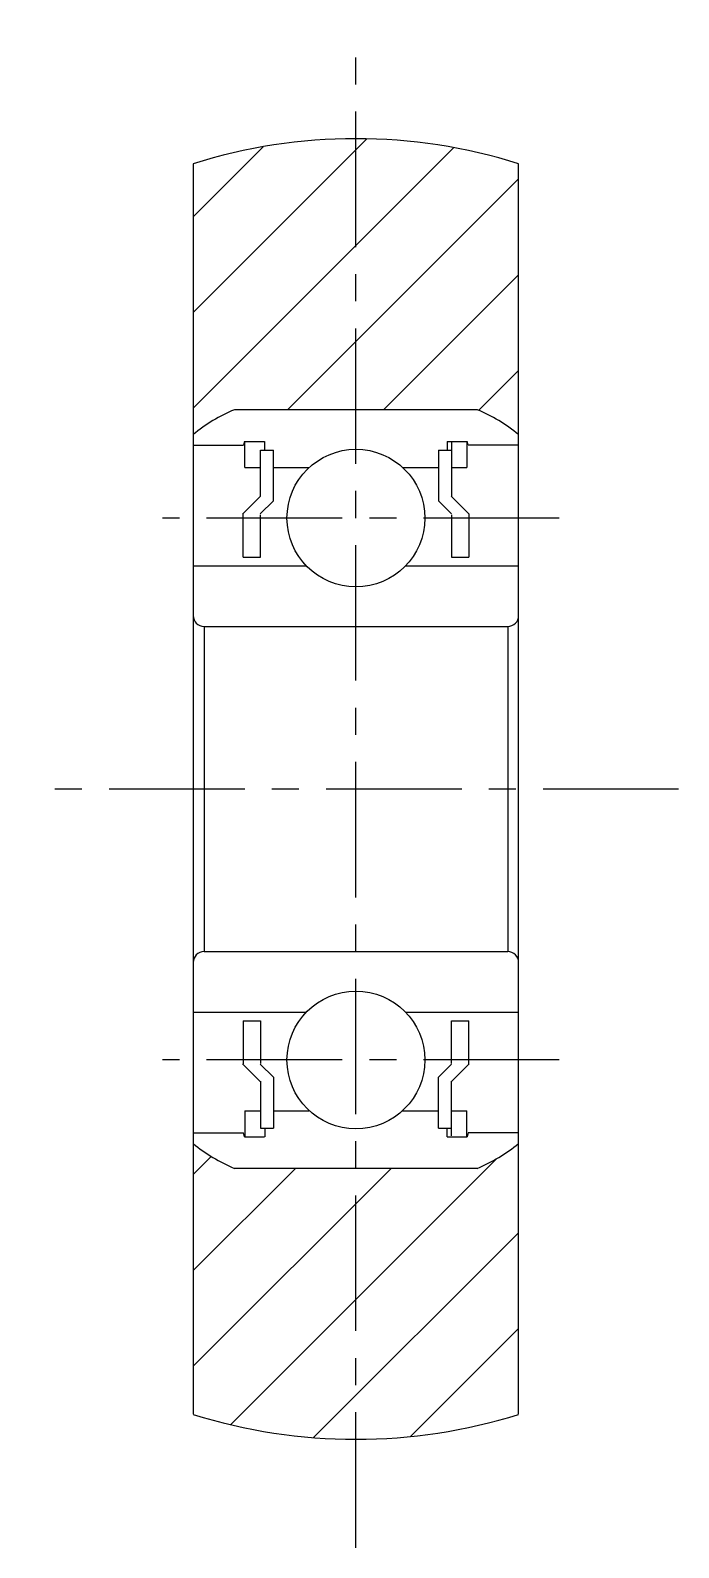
# Model space of a CAD drawing. Extents: x 2.6 to 39.2, y 2.5 to 33.4.
# Drawn here: x 33.18 to 39.16, y 19.42 to 33.42 of the extents above; entities outside this region: 2.
import ezdxf

# ---------------------------------------------------------------- set-up
doc = ezdxf.new("R2010")
doc.units = 0
doc.linetypes.add('CENTER', pattern=[2, 1.25, -0.25, 0.25, -0.25])
doc.layers.get('0').update_dxf_attribs({"linetype": 'CONTINUOUS'})
doc.layers.add('CENTER', color=1, linetype='CENTER')

# ---------------------------------------------------------------- blocks, each defined once
blk = doc.blocks.new('*X2')
at = {"color": 0, "linetype": 'CONTINUOUS'}
for p, q in [((34.683, 10.818), (36.285, 12.42)), ((34.683, 11.702), (35.329, 12.348)), ((34.683, 9.934), (37.087, 12.339)), ((35.554, 9.921), (37.683, 12.05)), ((36.438, 9.921), (37.683, 11.166)), ((37.316, 9.916), (37.683, 10.282))]:
    blk.add_line(p, q, dxfattribs=at)
blk = doc.blocks.new('*X3')
at = {"color": 0, "linetype": 'CONTINUOUS'}
for p, q in [((34.683, 2.863), (34.85, 3.031)), ((35.028, 0.556), (37.483, 3.011)), ((34.683, 1.095), (36.509, 2.921)), ((34.683, 1.979), (35.625, 2.921)), ((35.792, 0.437), (37.683, 2.327)), ((36.686, 0.447), (37.683, 1.443))]:
    blk.add_line(p, q, dxfattribs=at)

msp = doc.modelspace()

# ---------------------------------------------------------------- linework, layer by layer
at = {"color": 7, "linetype": 'CONTINUOUS'}
for p, q in [((34.683, 32.191), (34.683, 20.652)), ((37.683, 20.652), (37.683, 32.191)), ((37.303, 29.921), (35.063, 29.921)), ((34.683, 29.593), (35.146, 29.593)), ((35.156, 29.629), (35.146, 29.593)), ((35.156, 29.629), (35.342, 29.629)), ((35.159, 29.389), (35.159, 29.625)), ((35.303, 29.119), (35.303, 29.549)), ((35.303, 29.549), (35.423, 29.549)), ((35.343, 29.549), (35.343, 29.629)), ((35.343, 29.549), (35.343, 29.629)), ((35.343, 29.549), (35.423, 29.549)), ((35.423, 29.081), (35.423, 29.549)), ((35.423, 29.389), (35.423, 29.549)), ((36.943, 29.549), (36.943, 29.081)), ((36.943, 29.549), (37.063, 29.549)), ((37.023, 29.629), (37.209, 29.629)), ((37.023, 29.629), (37.023, 29.549)), ((37.063, 29.62), (37.063, 29.119)), ((37.207, 29.625), (37.207, 29.389)), ((37.219, 29.593), (37.209, 29.629)), ((37.683, 29.593), (37.219, 29.593)), ((35.159, 29.389), (35.305, 29.389)), ((35.423, 29.389), (35.753, 29.389)), ((36.612, 29.389), (36.943, 29.389)), ((37.061, 29.389), (37.207, 29.389)), ((35.138, 28.957), (35.305, 29.123)), ((37.061, 29.123), (37.227, 28.957)), ((35.302, 28.96), (35.423, 29.081)), ((36.943, 29.081), (37.064, 28.96)), ((35.143, 28.561), (35.143, 28.956)), ((35.303, 28.561), (35.303, 28.952)), ((37.063, 28.952), (37.063, 28.561)), ((37.223, 28.956), (37.223, 28.561)), ((35.143, 28.561), (35.303, 28.561)), ((37.063, 28.561), (37.223, 28.561)), ((34.683, 28.481), (35.725, 28.481)), ((36.64, 28.481), (37.683, 28.481)), ((34.783, 27.921), (37.583, 27.921)), ((34.783, 27.921), (34.783, 24.921)), ((37.583, 27.921), (37.583, 24.921)), ((34.783, 24.921), (37.583, 24.921)), ((34.683, 24.361), (35.725, 24.361)), ((36.64, 24.361), (37.683, 24.361)), ((35.143, 24.281), (35.143, 23.886)), ((35.143, 24.281), (35.303, 24.281)), ((35.303, 24.281), (35.303, 23.89)), ((37.063, 24.281), (37.223, 24.281)), ((37.063, 23.89), (37.063, 24.281)), ((37.223, 23.886), (37.223, 24.281)), ((35.138, 23.886), (35.305, 23.719)), ((35.302, 23.882), (35.423, 23.761)), ((36.943, 23.761), (37.064, 23.882)), ((37.061, 23.719), (37.227, 23.886)), ((35.303, 23.724), (35.303, 23.293)), ((35.423, 23.761), (35.423, 23.293)), ((36.943, 23.293), (36.943, 23.761)), ((37.063, 23.222), (37.063, 23.724)), ((35.159, 23.453), (35.159, 23.217)), ((35.159, 23.453), (35.305, 23.453)), ((35.423, 23.453), (35.753, 23.453)), ((35.423, 23.453), (35.423, 23.293)), ((36.612, 23.453), (36.943, 23.453)), ((37.061, 23.453), (37.207, 23.453)), ((37.207, 23.217), (37.207, 23.453)), ((34.683, 23.249), (35.146, 23.249)), ((35.156, 23.213), (35.146, 23.249)), ((35.303, 23.293), (35.423, 23.293)), ((35.343, 23.293), (35.423, 23.293)), ((35.343, 23.293), (35.343, 23.213)), ((35.343, 23.293), (35.343, 23.213)), ((36.943, 23.293), (37.063, 23.293)), ((37.023, 23.213), (37.023, 23.293)), ((37.219, 23.249), (37.209, 23.213)), ((37.683, 23.249), (37.219, 23.249)), ((35.156, 23.213), (35.342, 23.213)), ((37.023, 23.213), (37.209, 23.213)), ((37.303, 22.921), (35.063, 22.921))]:
    msp.add_line(p, q, dxfattribs=at)
for centre in [(36.183, 28.921), (36.183, 23.921)]:
    msp.add_circle(centre, 0.635, dxfattribs=at)
for centre, radius, start, end in [((36.183, 27.421), 5, 72.5424, 107.4576), ((35.641, 28.537), 1.5, 112.67, 129.6999), ((36.724, 28.537), 1.5, 50.3001, 67.33), ((34.783, 28.021), 0.1, 180, 270), ((37.583, 28.021), 0.1, 270, 0), ((34.783, 24.821), 0.1, 90, 180), ((37.583, 24.821), 0.1, 360, 90), ((35.641, 24.305), 1.5, 230.3001, 247.33), ((36.724, 24.305), 1.5, 292.67, 309.6999), ((36.183, 25.421), 5, 252.5424, 287.4576)]:
    msp.add_arc(centre, radius, start, end, dxfattribs=at)
at = {"layer": 'CENTER', "color": 1, "linetype": 'CENTER'}
for p, q in [((36.183, 19.421), (36.183, 33.421)), ((38.057, 28.921), (34.4, 28.921)), ((39.158, 26.421), (33.183, 26.421)), ((38.057, 23.921), (34.4, 23.921))]:
    msp.add_line(p, q, dxfattribs=at)

# ---------------------------------------------------------------- block references
at = {"color": 3, "linetype": 'CONTINUOUS'}
for name in ['*X2', '*X3']:
    msp.add_blockref(name, (0, 20), dxfattribs=at)

# ---------------------------------------------------------------- texts
at = {"color": 7, "linetype": 'CONTINUOUS'}
for s, p in [('UMBBR 3-12', (2.5, 6.25)), ('UMBR0312', (2.5, 2.5))]:
    msp.add_text(s, height=1, dxfattribs=at).set_placement(p)

doc.saveas('drawing.dxf')
